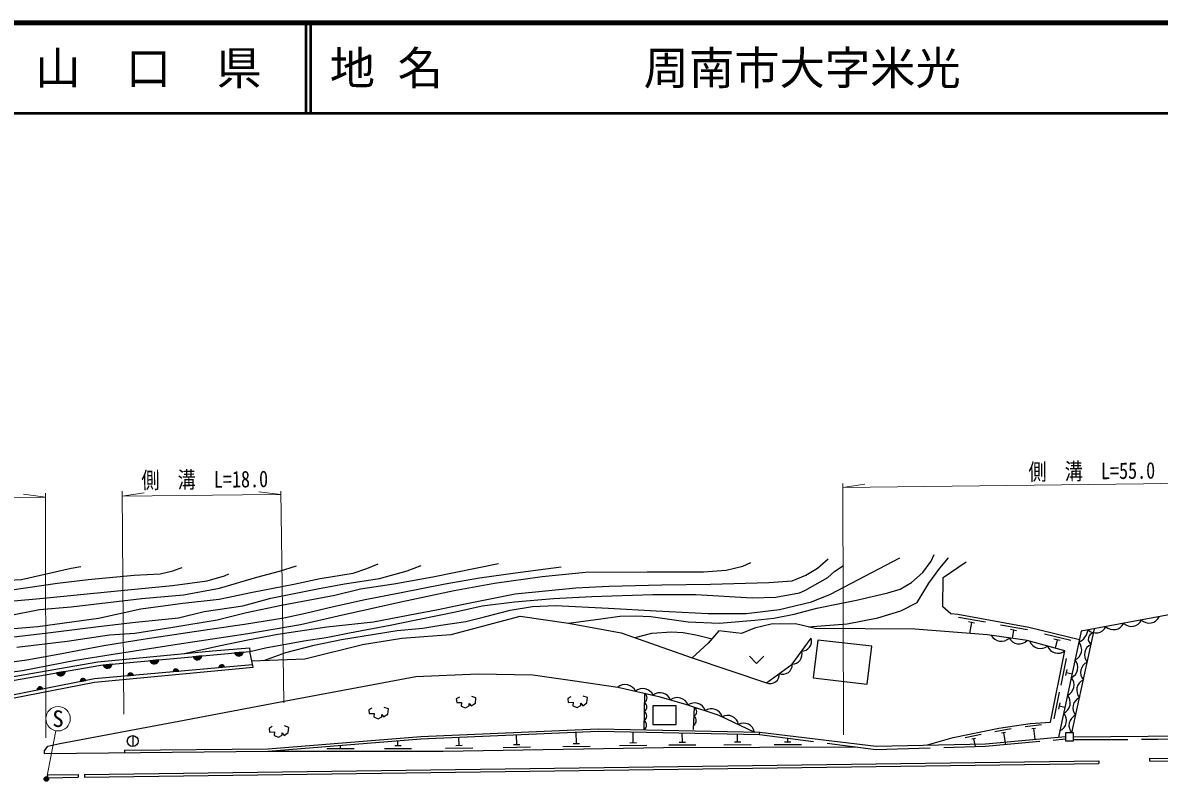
# Model space of a CAD drawing. Units: millimetres at full size, sheet at 1:1000; details may follow other scales. Extents: x 40000 to 680000, y 20000 to 380000.
# Drawn here: x 336499 to 461938, y 296223 to 380000 of the extents above; entities that cross this region are included whole.
import ezdxf
from ezdxf.enums import TextEntityAlignment as Align

# ---------------------------------------------------------------- set-up
doc = ezdxf.new("R2010")
doc.units = ezdxf.units.MM
doc.header["$LTSCALE"] = 1000
doc.linetypes.add('DASHED', pattern=[7.5, 6, -1.5])
for name, color, linetype, lineweight in [('M-BGD', 7, 'Continuous', 25), ('M-STR-HTXT', 7, 'Continuous', 13), ('M-STR-STRC', 7, 'Continuous', 25), ('M-TTL', 2, 'Continuous', 140), ('M-TTL-LINE', 7, 'Continuous', 50)]:
    doc.layers.add(name, color=color, linetype=linetype, lineweight=lineweight)
doc.layers.add('M-TTL-TXT', color=7, linetype='Continuous')
doc.styles.add('ＭＳ ゴシック', font='')
doc.styles.get('ＭＳ ゴシック').set_extended_font_data('MS Gothic')

msp = doc.modelspace()

# ---------------------------------------------------------------- hatches: boundary and pattern name
at = {"layer": 'M-BGD'}
for points in [[(356284, 310077, -0.82183), (355297, 309985)], [(360852, 310501, -0.82183), (359865, 310409)], [(346355, 309154, -0.82183), (345369, 309062)], [(351513, 309633, -0.82183), (350526, 309542)], [(353719, 308395), (353095, 308339, -0.84072)], [(358774, 308851), (358151, 308795, -0.84072)], [(341199, 308360, -0.82183), (340222, 308190)], [(343456, 307367), (342841, 307247, -0.84072)], [(348711, 307944), (348088, 307887, -0.84072)], [(338694, 306438), (338080, 306319, -0.84072)]]:
    msp.add_hatch(color=256, dxfattribs=at).paths.add_polyline_path(points)
at = {"layer": 'M-STR-STRC'}
msp.add_hatch(color=256, dxfattribs=at).paths.add_polyline_path([(339329, 296593, -1), (338890, 296354, -1)])

# ---------------------------------------------------------------- linework, layer by layer
at = {"layer": 'M-BGD'}
for p, q in [((442746, 313780), (439795, 314317)), ((441561, 313691), (440872, 313816)), ((441217, 313754), (440996, 312543)), ((447381, 312936), (444429, 313474)), ((446195, 312847), (445507, 312973)), ((445851, 312910), (445685, 312001)), ((452184, 311773), (449269, 312483)), ((452278, 301566), (454788, 313064)), ((450996, 311754), (450316, 311920)), ((450656, 311837), (450433, 310924)), ((356284, 310077), (355297, 309985)), ((360852, 310501), (359865, 310409)), ((361941, 308808), (361581, 310569)), ((346355, 309154), (345369, 309062)), ((351513, 309633), (350526, 309542)), ((358151, 308795), (358774, 308851)), ((451660, 309768), (451060, 306829)), ((451724, 308582), (451584, 307896)), ((341199, 308360), (340222, 308190)), ((342841, 307247), (343456, 307367)), ((348088, 307887), (348711, 307944)), ((353095, 308339), (353719, 308395)), ((451654, 308239), (452323, 308102)), ((338080, 306319), (338694, 306438)), ((450907, 306074), (450307, 303134)), ((405091, 301915), (405159, 305933)), ((450971, 304887), (450831, 304201)), ((410549, 301959), (410659, 304411)), ((450901, 304544), (451533, 304415)), ((448925, 302449), (447137, 302238)), ((348634, 301267), (348634, 300067)), ((384658, 300189), (384644, 301084)), ((391020, 300288), (391003, 301362)), ((397609, 300391), (397589, 301649)), ((403872, 300489), (403854, 301673)), ((409300, 300549), (409297, 301558)), ((415394, 300572), (415391, 301430)), ((417833, 301378), (417853, 301645)), ((442269, 301383), (440505, 301026)), ((445580, 302008), (443806, 301702)), ((444951, 301595), (444537, 301524)), ((444744, 301560), (444961, 300302)), ((448275, 302070), (447858, 302021)), ((448066, 302046), (448206, 300860)), ((370073, 299858), (373073, 299859)), ((371573, 299858), (371573, 300193)), ((376413, 299859), (379413, 299860)), ((377563, 300160), (378263, 300160)), ((377913, 300160), (377913, 300699)), ((383163, 299865), (386163, 299912)), ((384308, 300183), (385008, 300194)), ((389525, 299965), (392525, 300012)), ((390670, 300283), (391370, 300294)), ((396114, 300068), (399113, 300114)), ((397259, 300386), (397959, 300396)), ((402377, 300165), (405377, 300212)), ((403522, 300483), (404222, 300494)), ((407802, 300243), (410802, 300255)), ((408950, 300548), (409650, 300550)), ((413895, 300267), (416895, 300278)), ((415044, 300571), (415744, 300574)), ((419433, 300288), (422433, 300299)), ((420582, 300592), (421282, 300595)), ((420932, 300593), (420931, 300981)), ((441652, 300952), (441241, 300869)), ((441446, 300910), (441616, 300071)), ((347745, 299645), (347748, 299377)), ((460849, 298780), (460847, 298480)), ((460849, 298780), (470619, 298699)), ((343310, 296975), (455259, 298484)), ((343314, 296675), (455263, 298184)), ((455259, 298484), (455263, 298184)), ((460847, 298480), (470613, 298400)), ((339237, 296920), (342631, 296966)), ((339237, 296920), (339241, 296620)), ((339241, 296620), (342635, 296666)), ((342631, 296966), (342635, 296666)), ((343310, 296975), (343314, 296675))]:
    msp.add_line(p, q, dxfattribs=at)
for points in [[(396720, 313682), (400291, 314175), (402383, 314448), (404106, 314507), (405830, 314436), (409928, 313835), (413376, 313701), (417298, 314009), (419383, 314249), (421644, 314665), (424157, 315333), (427038, 315936), (428508, 316243), (431971, 317032), (433334, 317446), (434604, 318167), (435844, 319277), (436757, 320527), (437104, 321269)], [(282580, 319750), (289431, 318827), (294950, 318119), (299945, 317269), (305300, 316293), (313472, 315114), (319736, 313855), (325627, 312912), (328945, 312644), (333269, 312899), (338164, 313302), (344873, 314233), (349516, 315252), (354176, 315882), (358183, 316340), (361869, 317122), (366408, 318006), (369312, 318634), (372952, 319196), (374472, 319721), (375738, 320222)], [(295224, 318965), (302305, 317764), (310567, 316778), (317269, 316010), (321359, 315317), (326151, 314607), (329743, 314185), (331659, 314140), (335000, 314547), (338340, 315183), (341841, 315500), (349651, 316407), (354239, 316829), (358215, 317554), (362323, 318778), (364828, 319442), (366730, 320000)], [(312747, 308401), (317610, 308336), (325482, 307896), (329012, 307782), (332156, 307915), (336463, 308467), (342305, 309592), (346479, 310278), (353541, 311349), (361354, 312548), (367156, 313540), (371330, 314511), (378240, 316060), (384110, 317279), (388550, 318098), (393820, 318843), (398622, 319319), (405400, 319354), (411637, 319360), (414132, 319543), (415982, 319999), (416853, 320373)], [(325483, 319326), (330391, 318565), (333439, 318352), (336365, 318504), (341832, 319755), (342929, 319938)], [(332791, 309068), (336969, 309648), (340399, 310266), (345463, 311210), (350010, 311949), (357149, 313015), (360969, 313566), (365319, 314279), (367714, 314803), (370780, 315515), (374285, 316285), (378065, 317051), (383129, 318048), (386922, 318693), (390883, 319231), (393371, 319594), (395914, 319903)], [(333606, 311967), (338985, 312571), (344856, 313328), (348951, 313781), (353701, 314281), (356526, 314961), (360781, 315597), (363878, 316458), (369037, 317473), (372029, 318032), (375888, 318622), (378925, 319482), (380466, 320041)], [(335838, 311026), (341396, 311706), (346062, 312403), (348867, 312573), (353066, 313235), (357955, 314053), (361185, 314851), (365061, 315684), (370936, 316793), (373775, 317473), (377447, 318016), (381755, 318816), (389014, 320260)], [(354314, 310336), (358309, 311202), (361353, 311846), (364661, 312474), (370079, 313267), (375221, 313816), (379988, 314770), (382171, 315176), (385137, 315793), (390854, 316911), (397555, 317603), (401183, 317768), (407036, 317918), (412396, 317993), (418848, 318186), (421403, 318360), (422916, 318988), (424228, 319778), (425379, 320794)], [(361581, 310569), (363294, 310965), (367531, 311731), (369994, 312099), (372564, 312611), (377044, 313479), (379721, 314014), (382631, 314588), (384262, 314932), (387224, 315586), (390788, 316052), (395066, 316399), (399326, 316636), (406047, 316839), (410802, 316858), (416995, 316495), (419612, 316549), (422221, 317030), (422837, 317311), (425357, 318734), (426120, 319429), (427083, 320057)], [(363099, 309570), (365551, 310459), (368669, 311246), (371690, 311875), (377835, 312864), (380665, 313138), (382651, 313482), (385392, 313853), (387462, 314376), (390284, 315114), (392746, 315530), (395315, 315625), (401138, 315339), (406419, 315030), (412146, 314738), (416350, 314766), (420027, 315207), (423563, 316025), (425662, 316880), (433288, 320902)], [(423202, 313278), (427495, 313613), (430869, 314274), (433409, 315064), (435224, 315981), (436516, 318102), (437711, 319771), (438672, 320900)], [(453127, 311852), (447556, 313209), (439717, 314637), (438919, 314730), (438067, 315507), (438074, 318737), (440634, 320453)], [(307922, 318768), (316138, 317461), (321887, 316496), (325791, 315960), (330353, 315807), (335115, 316128), (338805, 316450), (346580, 317223), (353037, 317845), (356845, 318375), (358762, 318903), (359259, 319129)], [(313924, 318905), (320328, 318113), (329093, 317177), (332738, 317102), (335046, 317328), (340319, 318085), (343728, 318506), (348802, 318991), (351652, 319141), (353070, 319473), (353749, 319729), (354111, 319820)], [(479634, 317689), (453328, 312793), (450821, 301093)], [(361796, 309518), (367628, 309750), (374007, 311334), (378347, 312011), (382240, 312307), (383799, 312446), (391418, 314462), (396720, 313682), (402536, 312634), (410376, 309843), (418600, 307111), (421415, 309144), (423512, 312019)], [(451528, 310626), (447351, 311761), (442972, 312391), (434977, 313007), (423973, 313100), (421783, 313606), (419121, 313559), (417276, 313134), (415811, 312536), (413338, 312835), (412168, 311462), (410376, 309843)], [(404079, 312085), (405915, 312595), (408102, 312734), (409397, 312640), (410956, 312349), (412598, 311966)], [(313675, 303730), (313683, 304034), (329944, 305973), (331016, 307030), (344804, 309416), (357431, 310637), (361519, 310970), (361581, 310569)], [(313675, 303730), (329959, 305530), (331106, 306606), (345101, 309038), (361581, 310569)], [(416697, 310038), (417493, 309243), (418288, 310038)], [(436347, 300236), (439177, 301063), (444247, 302090), (447684, 302622), (449925, 302760), (451528, 310626)], [(313677, 303119), (332342, 305199), (344432, 307558), (361875, 309130)], [(313980, 302804), (332136, 304795), (344408, 307165), (361941, 308808)], [(338896, 299278), (338893, 299585), (339275, 300094), (340593, 300381), (353737, 302862), (364776, 304961), (379870, 307778), (386756, 308090), (392809, 307994), (397171, 307358), (402165, 306602), (406710, 305587), (409766, 304704), (413332, 303533), (417252, 301658)], [(384696, 305519), (384340, 305316), (384403, 304909), (384937, 304922), (384899, 304528), (385370, 304337), (385789, 304553), (385789, 304820), (385993, 304540), (386463, 304845), (386514, 305430), (386056, 305583)], [(397006, 305551), (396650, 305348), (396714, 304941), (397248, 304954), (397210, 304560), (397680, 304369), (398100, 304585), (398100, 304852), (398304, 304573), (398774, 304878), (398825, 305462), (398367, 305615)], [(375037, 304316), (374681, 304112), (374744, 303705), (375278, 303718), (375240, 303324), (375711, 303134), (376130, 303350), (376130, 303617), (376334, 303337), (376804, 303642), (376855, 304227), (376397, 304379)], [(364046, 302268), (363690, 302065), (363753, 301658), (364287, 301671), (364249, 301277), (364720, 301086), (365139, 301302), (365139, 301569), (365343, 301289), (365813, 301594), (365864, 302179), (365406, 302332)], [(338896, 299278), (363585, 299556), (380440, 300900), (400007, 301755), (417833, 301378)], [(347745, 299645), (363573, 299823), (380423, 301167), (400004, 302022), (417853, 301645), (430675, 300114), (442757, 300373), (451578, 301160)], [(452465, 301130), (464836, 301259), (471354, 301102), (481465, 300983)], [(363585, 299556), (382896, 299561), (407231, 299941), (428407, 300022)]]:
    msp.add_lwpolyline(points, dxfattribs=at)
for points in [[(423753, 307633), (429717, 306936), (430207, 311128), (424243, 311825)], [(406038, 302482), (408613, 302482), (408613, 304572), (406038, 304572)], [(451601, 300694), (452465, 300694), (452465, 301566), (451601, 301566)]]:
    msp.add_lwpolyline(points, close=True, dxfattribs=at)
at = {"layer": 'M-BGD', "linetype": 'DASHED'}
for points in [[(417833, 301378), (430665, 299732), (442773, 300106), (451601, 300894)], [(452465, 300824), (461797, 300872), (465048, 300909), (481241, 300620)]]:
    msp.add_lwpolyline(points, dxfattribs=at)
at = {"layer": 'M-BGD'}
msp.add_circle((348634, 300667), 600, dxfattribs=at)
for centre, radius, start, end in [((456885, 314218), 1250, 227.41417, 333.67438), ((458851, 314584), 1250, 227.41417, 333.67438), ((460817, 314950), 1250, 227.41417, 333.67438), ((452254, 313231), 1844, 296.20669, 350.62854), ((454919, 313852), 1250, 227.41417, 333.67438), ((454817, 311921), 712, 100.16796, 235.20404), ((422439, 311700), 1119, 271.241, 16.5276), ((444488, 312930), 1250, 208.68943, 314.94963), ((446468, 312646), 1250, 208.68943, 314.94963), ((448830, 312137), 1250, 201.66913, 307.92933), ((450760, 311612), 1250, 201.66913, 307.92933), ((452125, 310757), 1250, 294.77229, 41.0325), ((454930, 310199), 1250, 114.5559, 220.8161), ((355782, 310128), 505, 196.47894, 354.13713), ((360349, 310553), 505, 196.47894, 354.13713), ((421390, 310263), 1119, 271.241, 16.5276), ((345853, 309206), 505, 196.47894, 354.13713), ((351011, 309685), 505, 196.47894, 354.13713), ((353412, 308313), 318, 15.04312, 175.26085), ((358468, 308768), 318, 15.04312, 175.26085), ((420409, 309053), 1010, 246.54048, 5.14997), ((451706, 308801), 1250, 294.77229, 41.0325), ((454504, 308245), 1250, 114.5559, 220.8161), ((340694, 308371), 505, 201.02642, 358.68461), ((343159, 307254), 318, 20.92931, 181.14704), ((348405, 307861), 318, 15.04312, 175.26085), ((419002, 308037), 1010, 246.54048, 5.14997), ((451287, 306846), 1250, 294.77229, 41.0325), ((454077, 306291), 1250, 114.5559, 220.8161), ((338397, 306325), 318, 20.92931, 181.14704), ((402977, 305652), 1250, 24.28596, 130.54617), ((404929, 305216), 1250, 24.28596, 130.54617), ((404759, 304440), 625, 305.89452, 52.15472), ((404776, 305440), 625, 305.89452, 52.15472), ((406844, 304750), 1250, 22.07185, 128.33205), ((408749, 304217), 1250, 20.41147, 126.67168), ((410637, 303628), 1250, 18.70383, 124.96404), ((450868, 304890), 1250, 294.77229, 41.0325), ((453651, 304337), 1250, 114.5559, 220.8161), ((404741, 303430), 625, 305.89452, 52.15472), ((410262, 303928), 625, 304.28518, 50.54538), ((412504, 302983), 1250, 17.51551, 123.13354), ((450448, 302934), 1250, 294.77229, 41.0325), ((404724, 302431), 625, 305.89452, 52.15472), ((410217, 302929), 625, 304.28518, 50.54538), ((414275, 302251), 1250, 11.30839, 117.5686), ((416078, 301452), 1192, 9.91783, 118.95916), ((453224, 302383), 1250, 114.5559, 220.8161)]:
    msp.add_arc(centre, radius, start, end, dxfattribs=at)
at = {"layer": 'M-STR-HTXT'}
for p, q in [((427090, 301354), (427006, 329113)), ((427007, 328678), (429434, 329050)), ((339021, 327604), (336587, 327919)), ((339035, 301026), (339021, 328060)), ((347648, 303652), (347464, 328276)), ((347468, 327696), (349895, 328064)), ((364999, 327895), (362564, 328205)), ((365335, 304874), (364994, 328261)), ((339109, 296473), (340141, 301809))]:
    msp.add_line(p, q, dxfattribs=at)
for points in [[(427007, 328678), (460193, 329089), (475513, 329356), (481965, 329322)], [(313632, 327367), (333390, 327542), (339021, 327604)], [(347468, 327696), (360768, 327841), (364999, 327895)]]:
    msp.add_lwpolyline(points, dxfattribs=at)
msp.add_circle((340397, 303134), 1350, dxfattribs=at)
at = {"layer": 'M-STR-STRC'}
msp.add_circle((339109, 296473), 250, dxfattribs=at)
at = {"layer": 'M-TTL'}
msp.add_line((680000, 380000), (40000, 380000), dxfattribs=at)
at = {"layer": 'M-TTL-LINE'}
for p, q in [((367750, 380000), (367750, 370000)), ((368250, 380000), (368250, 370000)), ((40000, 370000), (680000, 370000))]:
    msp.add_line(p, q, dxfattribs=at)

# ---------------------------------------------------------------- texts
at = {"layer": 'M-STR-HTXT', "style": 'ＭＳ ゴシック', "width": 0.8}
for s, rotation, p in [('側\u3000溝\u3000L=55.0', 0.709, (454511, 329018)), ('側\u3000溝\u3000L=18.0', 0.625, (356601, 328081))]:
    msp.add_text(s, height=1833, rotation=rotation, dxfattribs=at).set_placement(p, align=Align.BOTTOM_CENTER)
at = {"layer": 'M-STR-HTXT', "style": 'ＭＳ ゴシック'}
msp.add_text('S', height=1833, dxfattribs=at).set_placement((340397, 303134), align=Align.MIDDLE_CENTER)
at = {"layer": 'M-TTL-TXT', "style": 'ＭＳ ゴシック'}
msp.add_text('山\u3000口\u3000県', height=3666, dxfattribs=at).set_placement((350375, 375000), align=Align.MIDDLE_CENTER)
for s, p in [('地 名', (370380, 375000)), ('周南市大字米光', (405024, 375000))]:
    msp.add_text(s, height=3666, dxfattribs=at).set_placement(p, align=Align.MIDDLE_LEFT)

doc.saveas('drawing.dxf')
